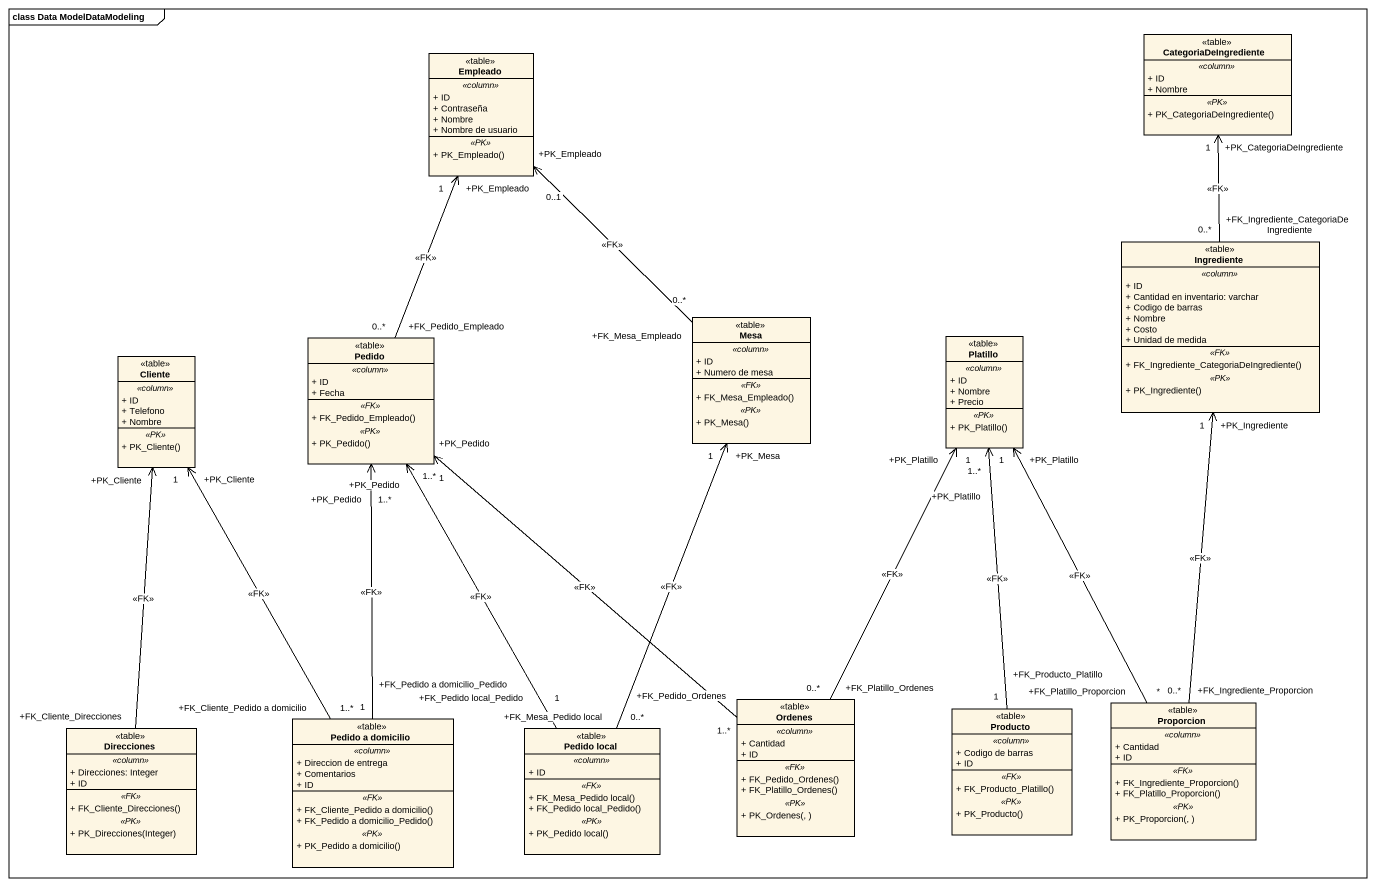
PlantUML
@startuml
mainframe class Data ModelDataModeling
hide circle
hide empty members
skinparam classAttributeIconSize 0
class CategoriaDeIngrediente <<table>> {
  .. <<column>> ..
  + ID
  + Nombre
  .. <<PK>> ..
  + PK_CategoriaDeIngrediente()
}
class Empleado <<table>> {
  .. <<column>> ..
  + ID
  + Contraseña
  + Nombre
  + Nombre de usuario
  .. <<PK>> ..
  + PK_Empleado()
}
class Ingrediente <<table>> {
  .. <<column>> ..
  + ID
  + Cantidad en inventario: varchar
  + Codigo de barras
  + Nombre
  + Costo
  + Unidad de medida
  .. <<FK>> ..
  + FK_Ingrediente_CategoriaDeIngrediente()
  .. <<PK>> ..
  + PK_Ingrediente()
}
class Pedido <<table>> {
  .. <<column>> ..
  + ID
  + Fecha
  .. <<FK>> ..
  + FK_Pedido_Empleado()
  .. <<PK>> ..
  + PK_Pedido()
}
class Mesa <<table>> {
  .. <<column>> ..
  + ID
  + Numero de mesa
  .. <<FK>> ..
  + FK_Mesa_Empleado()
  .. <<PK>> ..
  + PK_Mesa()
}
class Platillo <<table>> {
  .. <<column>> ..
  + ID
  + Nombre
  + Precio
  .. <<PK>> ..
  + PK_Platillo()
}
class Cliente <<table>> {
  .. <<column>> ..
  + ID
  + Telefono
  + Nombre
  .. <<PK>> ..
  + PK_Cliente()
}
class Direcciones <<table>> {
  .. <<column>> ..
  + Direcciones: Integer
  + ID
  .. <<FK>> ..
  + FK_Cliente_Direcciones()
  .. <<PK>> ..
  + PK_Direcciones(Integer)
}
class "Pedido a domicilio" as Pedido_a_domicilio <<table>> {
  .. <<column>> ..
  + Direccion de entrega
  + Comentarios
  + ID
  .. <<FK>> ..
  + FK_Cliente_Pedido a domicilio()
  + FK_Pedido a domicilio_Pedido()
  .. <<PK>> ..
  + PK_Pedido a domicilio()
}
class "Pedido local" as Pedido_local <<table>> {
  .. <<column>> ..
  + ID
  .. <<FK>> ..
  + FK_Mesa_Pedido local()
  + FK_Pedido local_Pedido()
  .. <<PK>> ..
  + PK_Pedido local()
}
class Ordenes <<table>> {
  .. <<column>> ..
  + Cantidad
  + ID
  .. <<FK>> ..
  + FK_Pedido_Ordenes()
  + FK_Platillo_Ordenes()
  .. <<PK>> ..
  + PK_Ordenes(, )
}
class Producto <<table>> {
  .. <<column>> ..
  + Codigo de barras
  + ID
  .. <<FK>> ..
  + FK_Producto_Platillo()
  .. <<PK>> ..
  + PK_Producto()
}
class Proporcion <<table>> {
  .. <<column>> ..
  + Cantidad
  + ID
  .. <<FK>> ..
  + FK_Ingrediente_Proporcion()
  + FK_Platillo_Proporcion()
  .. <<PK>> ..
  + PK_Proporcion(, )
}
Ingrediente "+FK_Ingrediente_CategoriaDeIngrediente\n0..*" -up-> "+PK_CategoriaDeIngrediente\n1" CategoriaDeIngrediente : <<FK>>
Pedido "+FK_Pedido_Empleado\n0..*" -up-> "+PK_Empleado\n1" Empleado : <<FK>>
Mesa "+FK_Mesa_Empleado\n0..*" -up-> "+PK_Empleado\n0..1" Empleado : <<FK>>
Direcciones "+FK_Cliente_Direcciones" -up-> "+PK_Cliente" Cliente : <<FK>>
Pedido_a_domicilio "+FK_Pedido a domicilio_Pedido\n1" -up-> "+PK_Pedido\n1..*" Pedido : <<FK>>
Pedido_a_domicilio "+FK_Cliente_Pedido a domicilio\n1..*" -up-> "+PK_Cliente\n1" Cliente : <<FK>>
Pedido_local "+FK_Pedido local_Pedido\n1" -up-> "+PK_Pedido\n1..*" Pedido : <<FK>>
Pedido_local "+FK_Mesa_Pedido local\n0..*" -up-> "+PK_Mesa\n1" Mesa : <<FK>>
Ordenes "+FK_Pedido_Ordenes\n1..*" -up-> "+PK_Pedido\n1" Pedido : <<FK>>
Ordenes "+FK_Platillo_Ordenes\n0..*" -up-> "+PK_Platillo\n1" Platillo : <<FK>>
Producto "+FK_Producto_Platillo\n1" -up-> "+PK_Platillo\n1..*" Platillo : <<FK>>
Proporcion "+FK_Ingrediente_Proporcion\n0..*" -up-> "+PK_Ingrediente\n1" Ingrediente : <<FK>>
Proporcion "+FK_Platillo_Proporcion\n*" -up-> "+PK_Platillo\n1" Platillo : <<FK>>
@enduml
